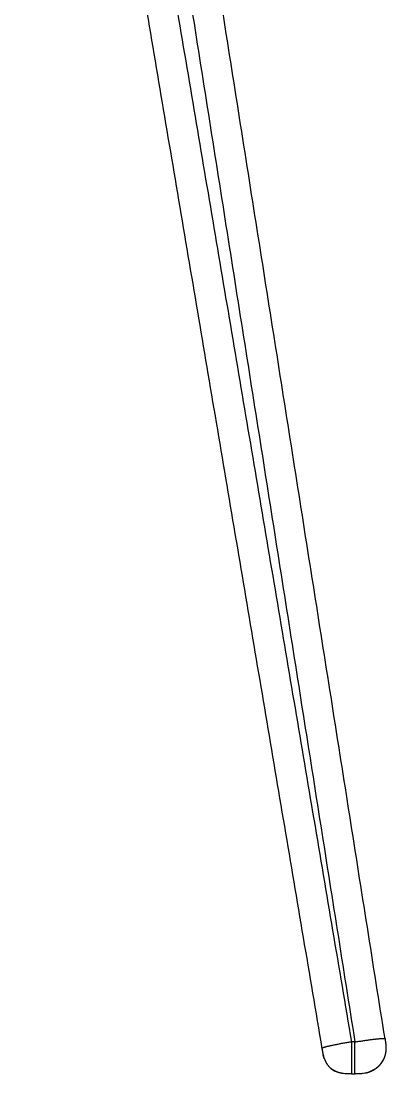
# Model space of a CAD drawing. Header units: millimetres. Extents: x 0 to 2008, y 0 to 2841.
# Drawn here: x 1582.5 to 1673, y 1748.4 to 2010 of the extents above; entities that cross this region are included whole.
import ezdxf

# ---------------------------------------------------------------- set-up
doc = ezdxf.new("R2010")
doc.units = ezdxf.units.MM
doc.header["$MEASUREMENT"] = 0
doc.layers.add('3050 Søborg Wood Base', color=7, linetype='Continuous', true_color=0x000000)

msp = doc.modelspace()

# ---------------------------------------------------------------- linework, layer by layer
at = {"layer": '3050 Søborg Wood Base'}
for points, degree in [([(1595.32, 2200.14), (1630.33, 1978.26), (1665.33, 1756.39)], 2), ([(1672.81, 1757.14), (1637.8, 1979.08), (1602.78, 2201.01)], 2), ([(1589.77, 2198.99), (1627.13, 1977.69), (1664.48, 1756.39)], 2), ([(1582.48, 2197.12), (1619.82, 1975.92), (1657.16, 1754.72)], 2), ([(1664.48, 1756.39), (1662.02, 1755.98), (1659.55, 1755.56), (1657.11, 1755), (1657.13, 1754.85), (1657.16, 1754.7)], 5), ([(1664.48, 1756.39), (1664.47, 1753.82), (1664.46, 1751.26), (1664.48, 1748.45), (1664.51, 1748.45), (1664.53, 1748.45)], 5), ([(1665.33, 1756.39), (1664.91, 1756.39), (1664.48, 1756.39)], 2), ([(1665.33, 1756.39), (1667.8, 1756.78), (1670.27, 1757.17), (1672.77, 1757.41), (1672.79, 1757.26), (1672.82, 1757.11)], 5), ([(1665.39, 1748.44), (1665.36, 1748.44), (1665.33, 1748.44), (1665.32, 1751.25), (1665.33, 1753.82), (1665.33, 1756.39)], 5), ([(1672.82, 1757.11), (1672.94, 1756.31), (1673.07, 1755.51), (1673.11, 1754.68), (1673.02, 1753.86), (1672.8, 1753.07)], 5), ([(1673.02, 1755.44), (1673.02, 1755.19), (1673.01, 1754.94), (1673.01, 1754.69), (1673.01, 1754.43), (1673, 1754.18)], 5), ([(1657.16, 1754.7), (1657.2, 1754.44), (1657.25, 1754.18), (1657.29, 1753.93), (1657.34, 1753.67), (1657.4, 1753.42)], 5), ([(1657.76, 1752.19), (1657.85, 1751.93), (1657.96, 1751.68), (1658.08, 1751.44), (1658.21, 1751.2), (1658.35, 1750.98)], 5), ([(1658.38, 1750.93), (1658.4, 1750.91), (1658.41, 1750.89), (1658.42, 1750.88), (1658.44, 1750.86), (1658.45, 1750.84)], 5), ([(1672.45, 1752.14), (1672.04, 1751.47), (1671.62, 1750.81)], 2), ([(1660.47, 1749.11), (1660.09, 1749.33), (1659.71, 1749.55)], 2), ([(1660.47, 1749.11), (1660.09, 1749.33), (1659.72, 1749.55)], 2), ([(1659.75, 1749.52), (1659.76, 1749.52), (1659.76, 1749.52), (1659.76, 1749.52), (1659.77, 1749.51), (1659.77, 1749.51)], 5), ([(1659.8, 1749.49), (1659.8, 1749.49), (1659.8, 1749.49), (1659.8, 1749.49)], 3), ([(1660.67, 1749.02), (1660.57, 1749.06), (1660.47, 1749.11)], 2), ([(1660.47, 1749.11), (1660.48, 1749.1), (1660.5, 1749.09), (1660.51, 1749.09), (1660.53, 1749.08), (1660.54, 1749.07)], 5), ([(1660.62, 1749.04), (1660.58, 1749.06), (1660.54, 1749.07)], 2), ([(1661.96, 1748.62), (1661.69, 1748.68), (1661.43, 1748.74), (1661.17, 1748.82), (1660.91, 1748.91), (1660.67, 1749.02)], 5), ([(1664.53, 1748.45), (1664.27, 1748.45), (1664.01, 1748.45), (1663.75, 1748.45), (1663.49, 1748.46), (1663.23, 1748.47)], 5), ([(1664.53, 1748.45), (1664.95, 1748.45), (1665.38, 1748.44)], 2), ([(1665.38, 1748.44), (1665.38, 1748.44), (1665.38, 1748.44)], 2), ([(1665.39, 1748.44), (1665.39, 1748.44), (1665.39, 1748.44), (1665.39, 1748.44)], 3), ([(1665.39, 1748.44), (1665.39, 1748.44), (1665.39, 1748.44)], 2), ([(1667, 1748.49), (1666.69, 1748.46), (1666.37, 1748.45), (1666.06, 1748.44), (1665.75, 1748.44), (1665.43, 1748.44)], 5), ([(1667.17, 1748.51), (1667.16, 1748.51), (1667.16, 1748.51), (1667.15, 1748.5), (1667.14, 1748.5), (1667.13, 1748.5)], 5), ([(1667.28, 1748.52), (1667.27, 1748.52), (1667.27, 1748.52), (1667.27, 1748.52), (1667.26, 1748.52), (1667.26, 1748.52)], 5), ([(1670.25, 1749.56), (1669.55, 1749.22), (1668.85, 1748.87)], 2)]:
    msp.add_open_spline(points, degree=degree, dxfattribs=at)
for points, degree, knots in [([(1657.4, 1753.42), (1657.41, 1753.38), (1657.42, 1753.35), (1657.42, 1753.31), (1657.45, 1753.2), (1657.5, 1753.01), (1657.58, 1752.72), (1657.66, 1752.45), (1657.73, 1752.27), (1657.76, 1752.19)], 3, [463.745609, 463.745609, 463.745609, 463.745609, 464.745816, 464.745816, 464.745816, 465.068629, 465.34436, 465.64167, 465.915567, 465.915567, 465.915567, 465.915567]), ([(1657.75, 1752.21), (1657.59, 1752.75), (1657.43, 1753.3), (1657.43, 1753.3), (1657.43, 1753.3)], 2, [0.014693, 0.014693, 0.014693, 1, 1, 1.0000015, 1.0000015, 1.0000015]), ([(1658.35, 1750.98), (1658.39, 1750.92), (1658.44, 1750.86), (1658.48, 1750.8), (1658.56, 1750.68), (1658.7, 1750.5), (1658.89, 1750.27), (1659, 1750.16), (1659.05, 1750.11)], 3, [467.387364, 467.387364, 467.387364, 467.387364, 468.387745, 468.387745, 468.387745, 468.840234, 469.061001, 469.283123, 469.283123, 469.283123, 469.283123]), ([(1663.23, 1748.47), (1663.23, 1748.47), (1663.13, 1748.48), (1663.11, 1748.48), (1662.94, 1748.49), (1662.7, 1748.51), (1662.42, 1748.55), (1662.3, 1748.57), (1662.16, 1748.59), (1661.98, 1748.62), (1661.96, 1748.62)], 3, [-10.457983, -10.457983, -10.457983, -10.457983, -10.306086, -10.306086, -10.306086, -9.619502, -9.619502, -9.174956, -9.174956, -9.072861, -9.072861, -9.072861, -9.072861]), ([(1668.51, 1748.76), (1668.45, 1748.75), (1668.33, 1748.71), (1668.1, 1748.66), (1667.68, 1748.57), (1667.31, 1748.52), (1667.07, 1748.5), (1667.07, 1748.5), (1667, 1748.49), (1667, 1748.49)], 3, [930.667585, 930.667585, 930.667585, 930.667585, 930.846974, 931.031997, 931.390366, 932.135844, 932.135844, 932.135844, 932.207259, 932.207259, 932.207259, 932.207259])]:
    msp.add_open_spline(points, degree=degree, knots=knots, dxfattribs=at)
for points, weights, degree, knots in [([(1672.8, 1753.07), (1672.66, 1752.59), (1672.46, 1752.14), (1672.4, 1752.01), (1672.33, 1751.88)], [1, 0.996828561249, 1, 0.999730457461, 1], 2, [924.316437, 924.316437, 924.316437, 925.309587, 925.309587, 925.596663, 925.596663, 925.596663]), ([(1671.42, 1750.57), (1671.39, 1750.54), (1671.35, 1750.49), (1671.26, 1750.4), (1671.11, 1750.24), (1670.87, 1750.03), (1670.57, 1749.79), (1670.36, 1749.64), (1670.25, 1749.56), (1670.2, 1749.53), (1670.16, 1749.51), (1670.11, 1749.48)], [1, 1, 1, 1, 1, 1, 1, 1, 1, 0.999968667903, 0.999968667903, 1], 3, [927.199516, 927.199516, 927.199516, 927.199516, 927.315171, 927.393853, 927.587008, 927.966807, 928.350156, 928.746311, 928.746311, 928.746311, 928.904981, 928.904981, 928.904981, 928.904981]), ([(1659.7, 1749.56), (1659.94, 1749.39), (1660.2, 1749.24), (1660.46, 1749.11), (1660.47, 1749.11), (1660.47, 1749.11), (1660.47, 1749.11)], [1, 0.99757301332, 0.99757301332, 1, 1, 1, 1], 3, [470.1412827, 470.1412827, 470.1412827, 470.1412827, 471.0266708, 471.0266708, 471.0266708, 471.0377695, 471.0377695, 471.0377695, 471.0377695]), ([(1665.43, 1748.44), (1665.43, 1748.44), (1665.43, 1748.44), (1665.43, 1748.44), (1665.42, 1748.44), (1665.4, 1748.44), (1665.39, 1748.44)], [1, 0.999999999976, 0.999999999976, 1, 1, 1, 1], 3, [933.98044727, 933.98044727, 933.98044727, 933.98044727, 933.98488139, 933.98488139, 933.98488139, 934.02025606, 934.02025606, 934.02025606, 934.02025606])]:
    msp.add_rational_spline(points, weights, degree=degree, knots=knots, dxfattribs=at)
for points, weights in [([(1659.05, 1750.11), (1659.35, 1749.81), (1659.7, 1749.56)], [1, 0.996342605125, 1]), ([(1672.33, 1751.88), (1671.96, 1751.16), (1671.42, 1750.57)], [1, 0.991577784651, 0.999999995984]), ([(1670.11, 1749.48), (1669.36, 1749.01), (1668.51, 1748.76)], [1, 0.990450641837, 1])]:
    msp.add_rational_spline(points, weights, degree=2, dxfattribs=at)

doc.saveas('drawing.dxf')
